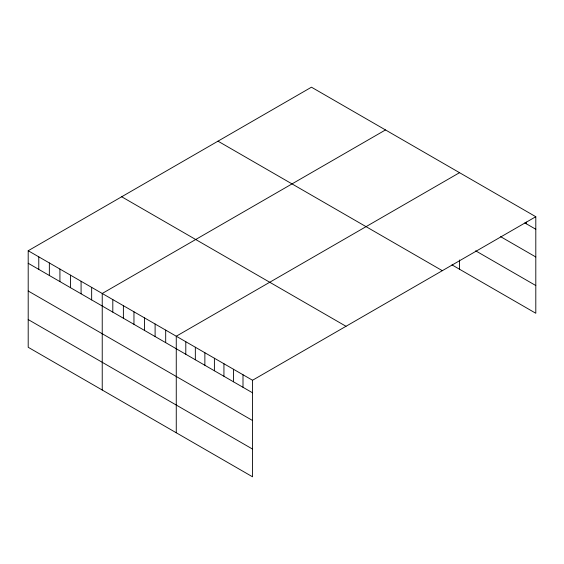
<?xml version="1.0" encoding="UTF-8"?>
<svg xmlns="http://www.w3.org/2000/svg" width="564" height="564" viewBox="0 0 564 564"><rect width="100%" height="100%" fill="white"/><g stroke="black" fill="none" stroke-linecap="round" stroke-linejoin="round"><path stroke-width="0.85" d="M535.8 216.717L252.538 380.256L252.538 476.806L28.2 347.283L28.2 250.74L311.462 87.194L535.8 216.717L535.8 313.26L451.968 264.868M385.494 129.939L102.232 293.477L102.232 390.027M459.526 172.683L176.264 336.222L176.264 432.764M524.802 222.907L535.8 229.259M500.599 236.654L535.8 256.98M475.663 250.818L535.8 285.539M217.986 141.162L442.324 270.685M121.676 196.766L346.014 326.288M28.2 250.74L252.538 380.256M28.2 263.275L252.538 392.798M28.2 290.996L252.538 420.518M28.2 319.562L252.538 449.078M526.268 222.082L526.268 223.753M459.526 259.983L459.526 269.225M242.999 374.75L242.999 387.292M233.468 369.251L233.468 381.786M223.936 363.745L223.936 376.28M214.398 358.239L214.398 370.781M204.866 352.733L204.866 365.275M195.334 347.227L195.334 359.769M185.796 341.728L185.796 354.262M165.689 330.116L165.689 342.651M155.107 324.011L155.107 336.546M144.532 317.899L144.532 330.441M133.957 311.793L133.957 324.335M123.382 305.688L123.382 318.23M112.807 299.583L112.807 312.125M91.657 287.372L91.657 299.914M81.082 281.267L81.082 293.809M70.5 275.161L70.5 287.703M59.925 269.056L59.925 281.598M49.35 262.951L49.35 275.486M38.775 256.846L38.775 269.38"/></g></svg>
